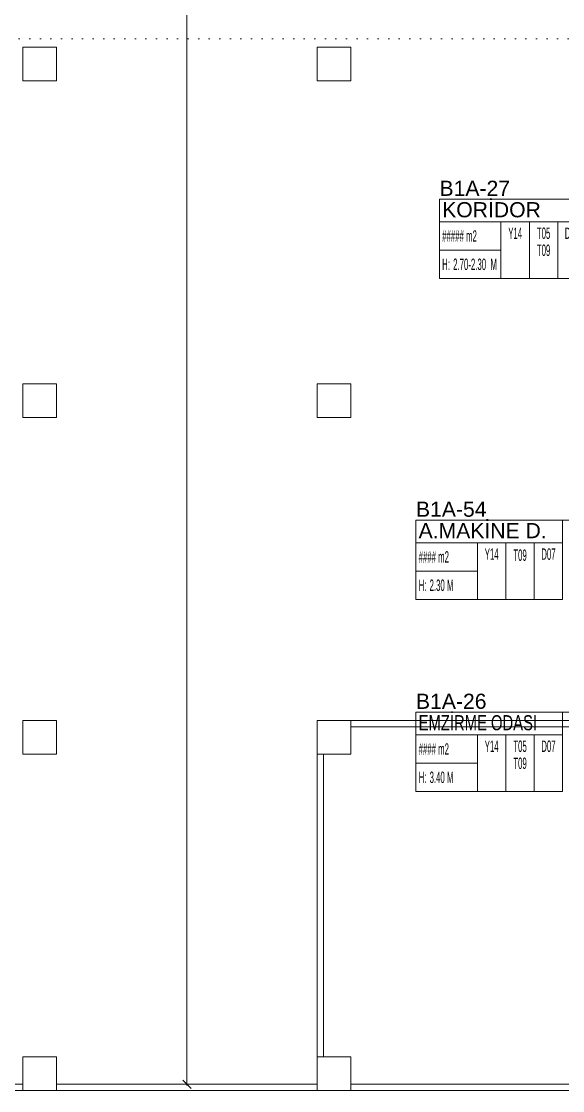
# Model space of a CAD drawing. Header units: metres. Extents: x -13194 to 152406, y -14653 to 29421.
# Drawn here: x 86256 to 87543, y 800 to 3341 of the extents above; entities that cross this region are included whole.
import ezdxf
from ezdxf.enums import TextEntityAlignment as Align

# ---------------------------------------------------------------- set-up
doc = ezdxf.new("R2010")
doc.units = ezdxf.units.M
doc.header["$LTSCALE"] = 100
doc.header["$MEASUREMENT"] = 0
doc.linetypes.add('DOT2', pattern=[0.125, 0, -0.125])
doc.layers.get('0').update_dxf_attribs({"color": 9, "lineweight": 9})
for name, color, linetype, lineweight in [('00', 9, 'Continuous', 9), ('01', 9, 'Continuous', 9), ('06D', 9, 'Continuous', 9), ('20', 9, 'DOT2', 9), ('21_mahal200', 9, 'Continuous', 9), ('25', 9, 'Continuous', 9)]:
    doc.layers.add(name, color=color, linetype=linetype, lineweight=lineweight)
doc.styles.add('Arial', font='arial.ttf', dxfattribs={"height": 2.5})
doc.styles.add('MuuM_TEXT-STANDART', font='ARIALN.TTF')
doc.dimstyles.new('MuuM_DIM200', dxfattribs={"dimscale": 20, "dimtxt": 2, "dimasz": 1, "dimexe": 1, "dimexo": 1, "dimgap": 1, "dimtad": 1, "dimdec": 1, "dimrnd": 0.5, "dimdsep": 46, "dimtxsty": 'MuuM_TEXT-STANDART', "dimblk": 'ARCHTICK', "dimcen": 0, "dimdle": 0.15, "dimclrd": 256, "dimclre": 256, "dimclrt": 256, "dimadec": 0, "dimazin": 0, "dimtfac": 5, "dimtdec": 1, "dimtix": 1, "dimtmove": 2, "dimatfit": 3, "dimldrblk": 'DOT', "dimfxl": 3, "dimfxlon": 1, "dimtolj": 1, "dimlwd": -1, "dimlwe": -1, "dimarcsym": 0})

# ---------------------------------------------------------------- blocks, each defined once
blk = doc.blocks.new('p-kolon_80x80')
blk.add_lwpolyline([(-40, -40), (40, -40), (40, 40), (-40, 40)], close=True)
blk = doc.blocks.new('1.Bod.Ara.Sitatik Elk')
at = {"layer": '01'}
for p in [(2300, -5390), (3000, -5390), (2300, -6190), (3000, -6190), (2300, -6990), (3000, -6990), (2300, -7790), (3000, -7790)]:
    blk.add_blockref('p-kolon_80x80', p, dxfattribs=at)
blk = doc.blocks.new('_ArchTick')
at = {"color": 0, "linetype": 'ByBlock', "const_width": 0.15}
blk.add_lwpolyline([(-0.5, -0.5), (0.5, 0.5)], dxfattribs=at)
blk = doc.blocks.new('_Dot')
at = {"color": 0, "linetype": 'ByBlock', "lineweight": -2}
blk.add_line((-0.5, 0), (-1, 0), dxfattribs=at)
at = {"color": 0, "linetype": 'ByBlock', "const_width": 0.5}
blk.add_lwpolyline([(-0.25, 0, 1), (0.25, 0, 1)], format="xyb", close=True, dxfattribs=at)
blk = doc.blocks.new('0_roomno2')
blk.add_lwpolyline([(19.38, -10.5), (0, -10.5), (0, 0), (19.38, 0)], close=True)
for points in [[(0, -3), (19.38, -3)], [(8.12, -3), (8.12, -10.5)], [(11.88, -3), (11.88, -10.5)], [(15.62, -3), (15.62, -10.5)], [(0, -6.75), (8.12, -6.75)]]:
    blk.add_lwpolyline(points)
at = {"style": 'MuuM_TEXT-STANDART', "width": 0.6}
blk.add_text('H:', height=1.5, dxfattribs=at).set_placement((0.35, -8.61), align=Align.MIDDLE_LEFT)
at = {"style": 'Arial'}
blk.add_attdef('ODANO', (0, 1.17), '', height=2, dxfattribs=at)
blk.add_attdef('MEKANADI', text='', height=2, dxfattribs=at).set_placement((0.35, -3), align=Align.BOTTOM_LEFT)
at = {"style": 'MuuM_TEXT-STANDART', "width": 0.6}
for tag, p in [('M2', (0.35, -4.88)), ('TEMIZTAVANYUKSEKLIGI', (1.8, -8.61))]:
    blk.add_attdef(tag, text='', height=1.5, dxfattribs=at).set_placement(p, align=Align.MIDDLE_LEFT)
for tag, p in [('YER01', (10, -4.5)), ('TAVAN01', (13.75, -4.5)), ('DUVAR01', (17.5, -4.5)), ('YER02', (10, -6.75)), ('TAVAN02', (13.75, -6.75)), ('DUVAR02', (17.5, -6.75)), ('YER03', (10, -9)), ('TAVAN03', (13.75, -9)), ('DUVAR03', (17.5, -9))]:
    blk.add_attdef(tag, text='', height=1.5, dxfattribs=at).set_placement(p, align=Align.MIDDLE_CENTER)
blk = doc.blocks.new('*D488')
at = {"layer": '25', "transparency": 16777216}
for p, q in [((2705.9, -2240), (2630, -2240)), ((2650, -7818), (2650, -2237)), ((2705.9, -7815), (2630, -7815))]:
    blk.add_line(p, q, dxfattribs=at)
at = {"layer": '25', "transparency": 16777216, "xscale": 20, "yscale": 20, "zscale": 20}
for p, rotation in [((2650, -2240), 90), ((2650, -7815), 270)]:
    blk.add_blockref('_ArchTick', p, dxfattribs=dict(at, rotation=rotation))
at = {"layer": '25', "transparency": 16777216, "insert": (2604.5, -4514.1), "char_height": 50, "attachment_point": 5, "rotation": 90, "style": 'MuuM_TEXT-STANDART'}
blk.add_mtext('\\A1;5575', dxfattribs=at)
blk = doc.blocks.new('1.Bod.Ara.Mimari Elk')
at = {"layer": '00'}
for points in [[(1640, -7815), (2260, -7815), (2260, -7830), (1640, -7830)], [(2340, -7815), (2960, -7815), (2960, -7830), (2340, -7830)], [(3040, -7815), (3660, -7815), (3660, -7830), (3040, -7830)]]:
    blk.add_lwpolyline(points, close=True, dxfattribs=at)
at = {"layer": '06D'}
blk.add_lwpolyline([(3040, -6950), (3660, -6950), (3660, -6965), (3040, -6965)], close=True, dxfattribs=at)
for points in [[(2960, -7030), (2960, -7750)], [(2975, -7030), (2975, -7750)]]:
    blk.add_lwpolyline(points, dxfattribs=at)
at = {"layer": '20', "ltscale": 2}
blk.add_line((4460, -5330), (1920, -5330), dxfattribs=at)
at = {"layer": '21_mahal200'}
ref = blk.add_blockref('0_roomno2', (3250.58, -5710.99), dxfattribs=dict(at, xscale=18, yscale=18, zscale=18))
ref.add_attrib('ODANO', 'B1A-27', (3250.58, -5703.21), dxfattribs={"layer": '0', "height": 36, "style": 'Arial'})
ref.add_attrib('MEKANADI', 'KORİDOR', dxfattribs={"layer": '0', "height": 36, "style": 'Arial'}).set_placement((3256.88, -5764.99), align=Align.BOTTOM_LEFT)
ref.add_attrib('M2', '##### m2', dxfattribs={"layer": '0', "height": 27, "style": 'MuuM_TEXT-STANDART', "width": 0.6}).set_placement((3256.88, -5798.74), align=Align.MIDDLE_LEFT)
ref.add_attrib('TEMIZTAVANYUKSEKLIGI', '2.70-2.30  M', dxfattribs={"layer": '0', "height": 27, "style": 'MuuM_TEXT-STANDART', "width": 0.6}).set_placement((3282.98, -5865.93), align=Align.MIDDLE_LEFT)
ref.add_attrib('YER01', 'Y14', dxfattribs={"layer": '0', "height": 27, "style": 'MuuM_TEXT-STANDART', "width": 0.6}).set_placement((3430.58, -5791.99), align=Align.MIDDLE_CENTER)
ref.add_attrib('TAVAN01', 'T05', dxfattribs={"layer": '0', "height": 27, "style": 'MuuM_TEXT-STANDART', "width": 0.6}).set_placement((3498.08, -5791.99), align=Align.MIDDLE_CENTER)
ref.add_attrib('DUVAR01', 'D07', dxfattribs={"layer": '0', "height": 27, "style": 'MuuM_TEXT-STANDART', "width": 0.6}).set_placement((3565.58, -5791.99), align=Align.MIDDLE_CENTER)
ref.add_attrib('TAVAN02', 'T09', dxfattribs={"layer": '0', "height": 27, "style": 'MuuM_TEXT-STANDART', "width": 0.6}).set_placement((3498.08, -5832.49), align=Align.MIDDLE_CENTER)
ref = blk.add_blockref('0_roomno2', (3194.59, -6473.77), dxfattribs=dict(at, xscale=18, yscale=18, zscale=18))
ref.add_attrib('ODANO', 'B1A-54', (3194.59, -6465.99), dxfattribs={"layer": '0', "height": 36, "style": 'Arial'})
ref.add_attrib('MEKANADI', 'A.MAKİNE D.', dxfattribs={"layer": '0', "height": 36, "style": 'Arial'}).set_placement((3200.89, -6527.77), align=Align.BOTTOM_LEFT)
ref.add_attrib('M2', '#### m2', dxfattribs={"layer": '0', "height": 27, "style": 'MuuM_TEXT-STANDART', "width": 0.6}).set_placement((3200.89, -6561.52), align=Align.MIDDLE_LEFT)
ref.add_attrib('TEMIZTAVANYUKSEKLIGI', '2.30 M', dxfattribs={"layer": '0', "height": 27, "style": 'MuuM_TEXT-STANDART', "width": 0.6}).set_placement((3226.99, -6628.71), align=Align.MIDDLE_LEFT)
ref.add_attrib('YER01', 'Y14', dxfattribs={"layer": '0', "height": 27, "style": 'MuuM_TEXT-STANDART', "width": 0.6}).set_placement((3374.59, -6554.77), align=Align.MIDDLE_CENTER)
ref.add_attrib('DUVAR01', 'D07', dxfattribs={"layer": '0', "height": 27, "style": 'MuuM_TEXT-STANDART', "width": 0.6}).set_placement((3509.59, -6554.77), align=Align.MIDDLE_CENTER)
ref.add_attrib('TAVAN02', 'T09', dxfattribs={"layer": '0', "height": 27, "style": 'MuuM_TEXT-STANDART', "width": 0.6}).set_placement((3442.09, -6557.26), align=Align.MIDDLE_CENTER)
ref = blk.add_blockref('0_roomno2', (3194.59, -6930.35), dxfattribs=dict(at, xscale=18, yscale=18, zscale=18))
ref.add_attrib('ODANO', 'B1A-26', (3194.59, -6922.57), dxfattribs={"layer": '0', "height": 36, "style": 'Arial'})
ref.add_attrib('MEKANADI', 'EMZİRME ODASI', dxfattribs={"layer": '0', "height": 36, "style": 'Arial', "width": 0.7}).set_placement((3200.89, -6984.35), align=Align.BOTTOM_LEFT)
ref.add_attrib('M2', '#### m2', dxfattribs={"layer": '0', "height": 27, "style": 'MuuM_TEXT-STANDART', "width": 0.6}).set_placement((3200.89, -7018.1), align=Align.MIDDLE_LEFT)
ref.add_attrib('TEMIZTAVANYUKSEKLIGI', '3.40 M', dxfattribs={"layer": '0', "height": 27, "style": 'MuuM_TEXT-STANDART', "width": 0.6}).set_placement((3226.99, -7085.3), align=Align.MIDDLE_LEFT)
ref.add_attrib('YER01', 'Y14', dxfattribs={"layer": '0', "height": 27, "style": 'MuuM_TEXT-STANDART', "width": 0.6}).set_placement((3374.59, -7011.35), align=Align.MIDDLE_CENTER)
ref.add_attrib('TAVAN01', 'T05', dxfattribs={"layer": '0', "height": 27, "style": 'MuuM_TEXT-STANDART', "width": 0.6}).set_placement((3442.09, -7011.35), align=Align.MIDDLE_CENTER)
ref.add_attrib('DUVAR01', 'D07', dxfattribs={"layer": '0', "height": 27, "style": 'MuuM_TEXT-STANDART', "width": 0.6}).set_placement((3509.59, -7011.35), align=Align.MIDDLE_CENTER)
ref.add_attrib('TAVAN02', 'T09', dxfattribs={"layer": '0', "height": 27, "style": 'MuuM_TEXT-STANDART', "width": 0.6}).set_placement((3442.09, -7051.91), align=Align.MIDDLE_CENTER)
at = {"layer": '25'}
dim = blk.add_linear_dim(base=(2650, -2240), p1=(2725.88, -7815), p2=(2725.88, -2240), angle=90, dimstyle='MuuM_DIM200', override={"dimtxt": 2.5}, dxfattribs=at)
dim.commit()
dim.dimension.update_dxf_attribs({"geometry": '*D488', "text_midpoint": (2604.47, -4514.08), "dimtype": 128})
at = {"layer": '21_mahal200'}
for points in [[(3767.06, -6473.77), (3543.34, -6473.77)], [(3767.06, -6930.35), (3543.34, -6930.35)]]:
    blk.add_leader(points, dimstyle='MuuM_DIM200', override={"dimasz": 1, "dimfxl": 10}, dxfattribs=at)

msp = doc.modelspace()

# ---------------------------------------------------------------- block references
for name in ['1.Bod.Ara.Mimari Elk', '1.Bod.Ara.Sitatik Elk']:
    msp.add_blockref(name, (84000, 8630))

doc.saveas('drawing.dxf')
